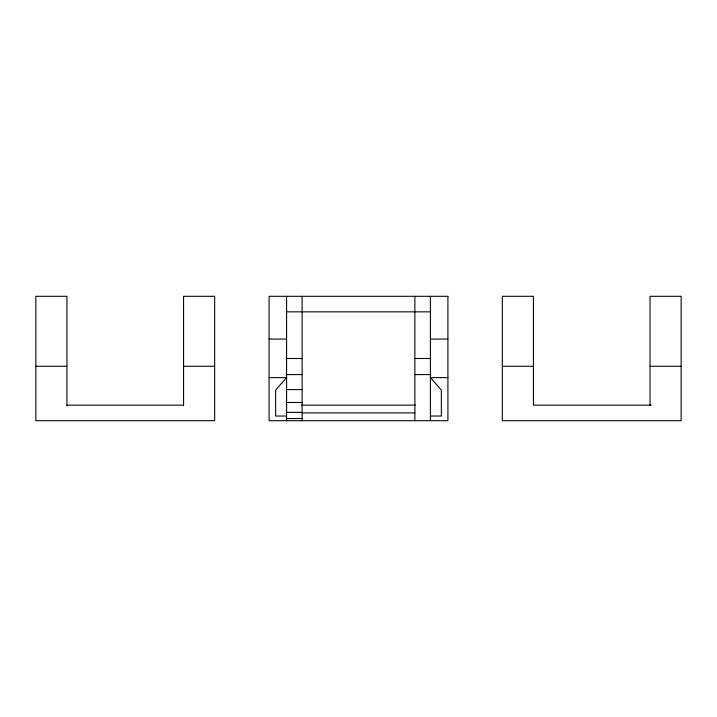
<?xml version="1.0" encoding="UTF-8"?>
<svg xmlns="http://www.w3.org/2000/svg" width="717" height="717" viewBox="0 0 717 717"><rect width="100%" height="100%" fill="white"/><g stroke="black" fill="none" stroke-linecap="round" stroke-linejoin="round"><path stroke-width="1.08" d="M286.585 418.567L302.135 418.495M286.585 311.85L430.415 311.85M269.09 339.06L286.585 339.06M430.415 339.06L447.91 339.06M286.585 358.5L302.135 358.5M414.865 358.5L430.415 358.5M35.85 366.27L66.95 366.27M183.57 366.27L214.67 366.27M502.33 366.27L533.43 366.27M650.05 366.27L681.15 366.27M286.585 374.597L302.135 374.597M414.865 374.597L430.415 374.597M269.09 377.608L286.585 377.608L275.642 390.057L275.642 416.03L286.585 416.03M447.91 377.608L430.415 377.608L441.358 390.057L441.358 416.03L430.415 416.03M286.585 389.6L302.135 389.6M286.585 402.479L302.135 402.479M66.95 405.15L183.57 405.15M301.427 405.15L415.573 405.15M651.054 405.15L533.43 405.15L533.43 296.3L502.33 296.3L502.33 420.7L681.15 420.7L681.15 296.3L650.05 296.3L650.05 405.15M286.585 412.365L302.135 412.365M302.135 412.92L414.865 412.92M430.415 296.3L430.415 420.7M414.865 296.3L414.865 420.7M302.135 296.3L302.135 420.7M286.585 296.3L286.585 420.7M183.57 405.777L183.57 296.3L214.67 296.3L214.67 420.7L35.85 420.7L35.85 296.3L66.95 296.3L66.95 405.777M447.91 296.3L269.09 296.3L269.09 420.7L447.91 420.7L447.91 296.3"/></g></svg>
